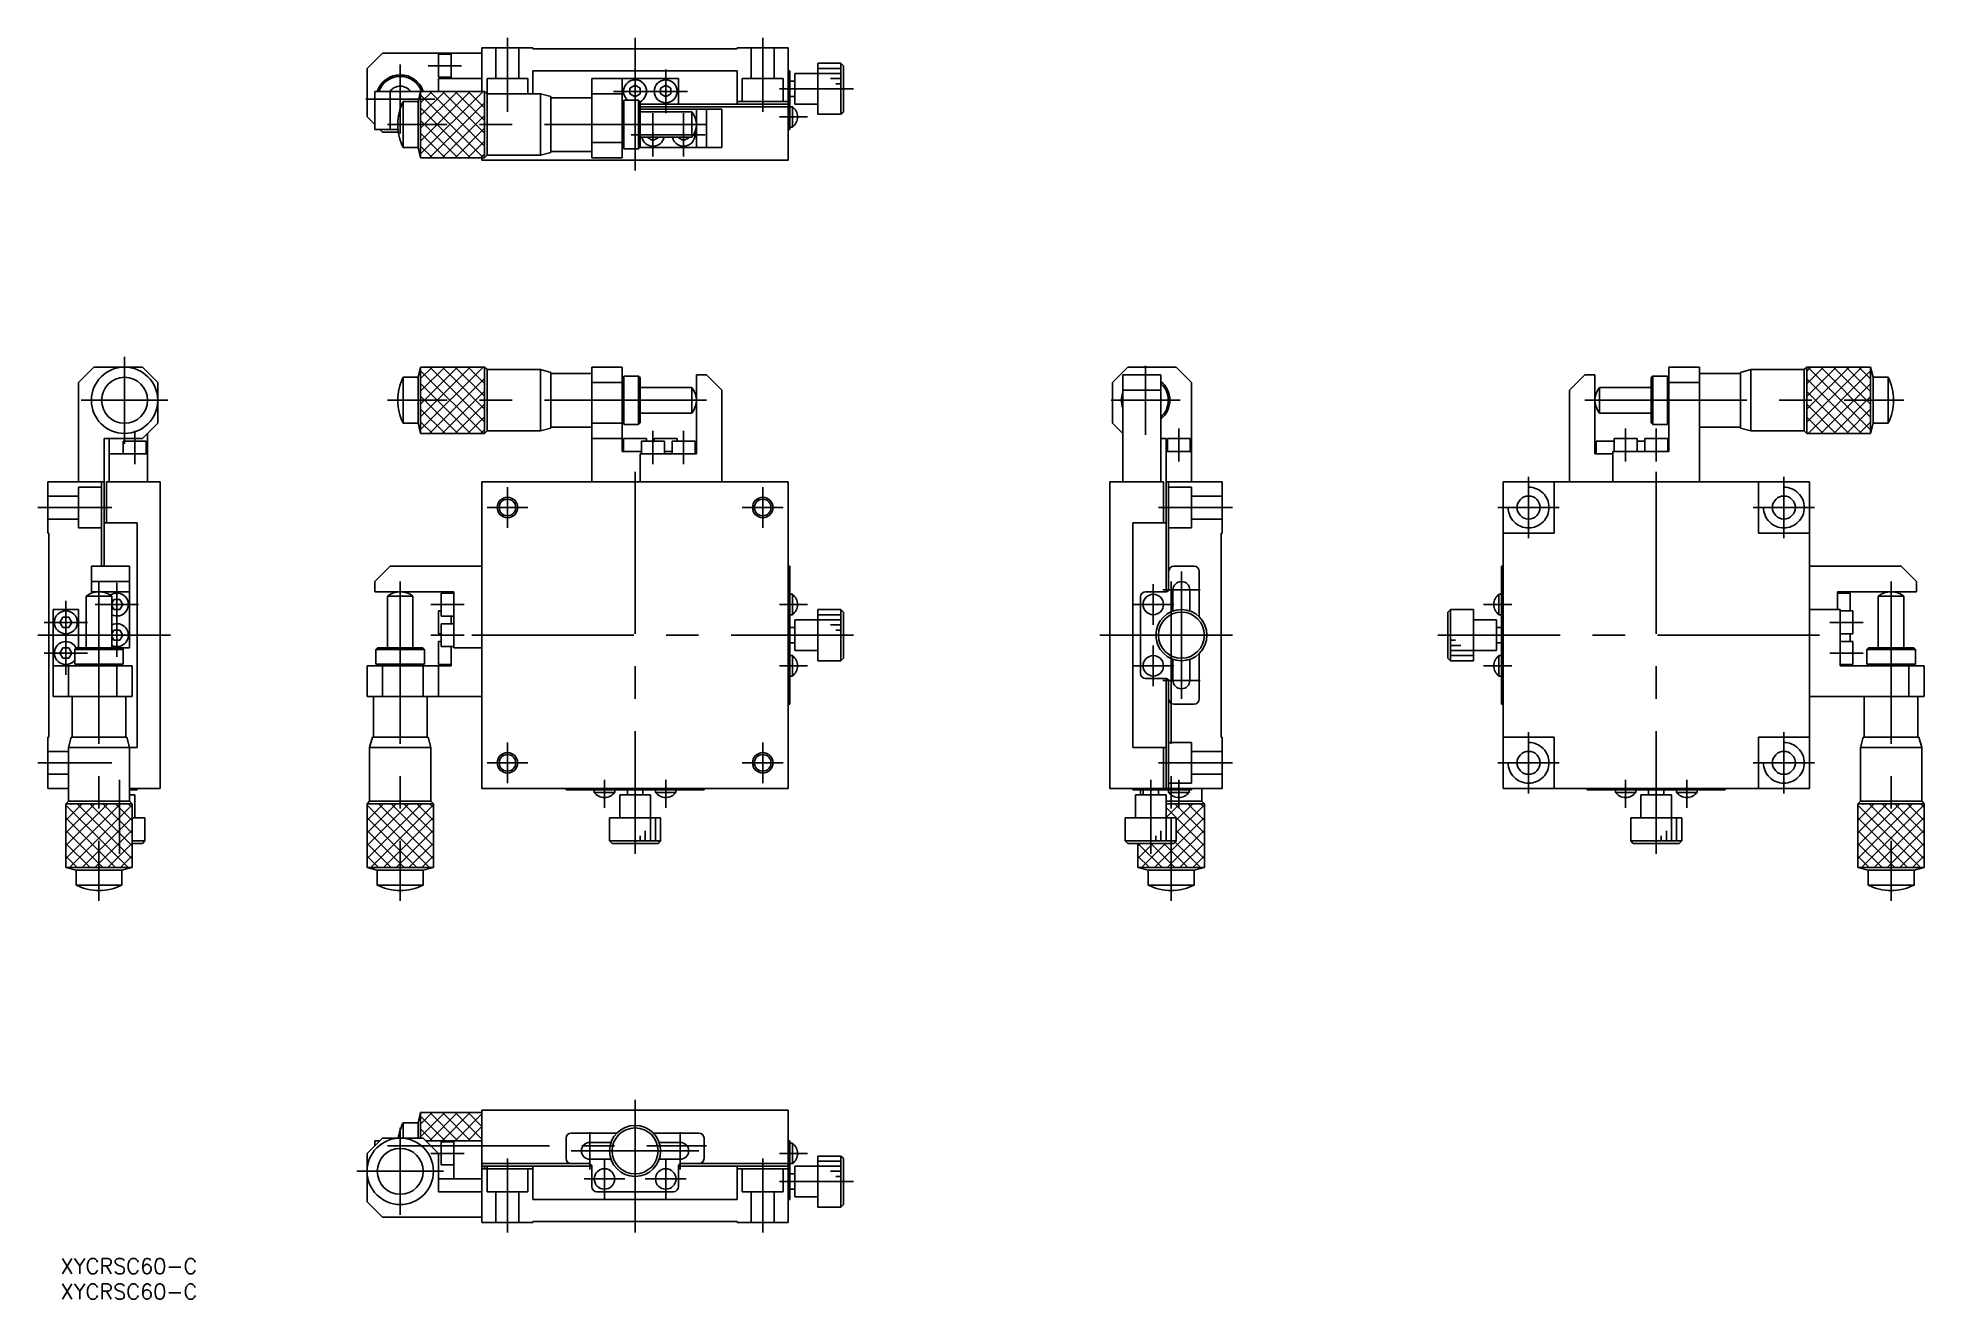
# Model space of a CAD drawing. Extents: x -117 to 253, y -130 to 117.
import ezdxf

# ---------------------------------------------------------------- set-up
doc = ezdxf.new("R2010")
doc.units = 0
doc.linetypes.add('CENTER', pattern=[50.8, 31.75, -6.35, 6.35, -6.35])
doc.linetypes.add('DASHED', pattern=[19.05, 12.7, -6.35])
doc.layers.get('0').update_dxf_attribs({"linetype": 'CONTINUOUS'})
doc.layers.add('CENTER', color=1, linetype='CENTER')
doc.styles.get("Standard").update_dxf_attribs({"font": 'txt.shx', "height": 3, "bigfont": 'bigfont.shx'})

msp = doc.modelspace()

# ---------------------------------------------------------------- linework, layer by layer
at = {"color": 7, "linetype": 'CONTINUOUS'}
for p, q in [((-20, 115), (-30, 115)), ((-30, 106.5), (-30, 115)), ((-20, 114.8), (-20, 115)), ((-20, 114.8), (20, 114.8)), ((20, 114.8), (20, 115)), ((30, 115), (20, 115)), ((30, 93), (30, 115)), ((-49.5, 114), (-52.5, 111)), ((-52.5, 101.5), (-52.5, 111)), ((-49.5, 114), (-30, 114)), ((-36, 113.75), (-38.5, 113.75)), ((-38.5, 109.25), (-38.5, 113.75)), ((-36, 109), (-36, 114)), ((40.3, 112), (35.8, 112)), ((35.8, 112), (35.8, 102)), ((40.3, 111), (35.8, 111)), ((40.8, 111.5), (40.3, 112)), ((40.3, 102), (40.3, 112)), ((40.8, 111.5), (40.8, 102.5)), ((-38.5, 109.25), (-36, 109.25)), ((-38.5, 109), (-38.5, 106.5)), ((-30, 109), (-38.5, 109)), ((-20, 110.5), (20, 110.5)), ((-20, 110.5), (-20, 106)), ((20, 110.5), (-20, 110.5)), ((-8.5, 93.5), (-8.5, 109)), ((8.5, 109), (-8.5, 109)), ((-2.5, 109), (-2.5, 93.5)), ((-1, 107.15), (0, 107.73)), ((0, 107.73), (1, 107.15)), ((6, 107.73), (5, 107.15)), ((7, 107.15), (6, 107.73)), ((8.5, 104), (8.5, 109)), ((20, 110.5), (20, 104)), ((30.3, 110.5), (30, 110.5)), ((30.3, 110.5), (30.3, 99)), ((31.3, 108.5), (30.3, 108.5)), ((35.8, 110), (31.3, 110)), ((31.3, 110), (31.3, 104)), ((40.3, 110), (35.8, 110)), ((40.3, 109), (38.3, 109)), ((40.3, 108), (39.3, 108)), ((-29.5, 106.5), (-51, 106.5)), ((-51, 99), (-51, 106.5)), ((-48, 106.5), (-48, 99)), ((-42.5, 104.5), (-45.43, 104.5)), ((-45.43, 104.5), (-45.43, 95.5)), ((-42, 106.5), (-42.5, 104.5)), ((-42.5, 104.5), (-42.5, 95.5)), ((-42, 106.5), (-42, 106.5)), ((-42, 93.5), (-42, 106.5)), ((-42, 106.5), (-42, 93.5)), ((-29.77, 106.5), (-42, 94.26)), ((-32.27, 106.5), (-42, 96.76)), ((-34.77, 106.5), (-42, 99.26)), ((-37.27, 106.5), (-42, 101.76)), ((-39.77, 106.5), (-42, 104.26)), ((-29.71, 93.5), (-42, 105.79)), ((-29.5, 104.27), (-40.27, 93.5)), ((-29.5, 95.79), (-40.21, 106.5)), ((-29.5, 98.29), (-37.71, 106.5)), ((-29.5, 100.79), (-35.21, 106.5)), ((-29.5, 103.29), (-32.71, 106.5)), ((-29, 106), (-29.5, 106.5)), ((-29.5, 106.5), (-29.5, 93.5)), ((-18.5, 106), (-29, 106)), ((-29, 106), (-29, 94)), ((-16.5, 105.46), (-18.5, 106)), ((-18.5, 106), (-18.5, 94)), ((-16.5, 105.46), (-16.5, 94.54)), ((-8.5, 105.25), (-16.5, 105.25)), ((-2.5, 106), (-8.5, 106)), ((-2.2, 104.44), (-2.5, 104.44)), ((0.69, 104.75), (-2.2, 104.75)), ((-2.2, 104.75), (-2.2, 95.25)), ((-1, 106), (-1, 107.15)), ((0, 105.42), (-1, 106)), ((1, 106), (0, 105.42)), ((1, 104.44), (0.69, 104.75)), ((0.69, 104.75), (0.69, 95.25)), ((1, 107.15), (1, 106)), ((1, 104.44), (1, 95.5)), ((1, 104), (30, 104)), ((30, 103.5), (1, 103.5)), ((5, 107.15), (5, 106)), ((5, 106), (6, 105.42)), ((6, 105.42), (7, 106)), ((7, 106), (7, 107.15)), ((30.3, 104.5), (20, 104.5)), ((30.3, 105.5), (31.3, 105.5)), ((30.8, 103.5), (30.3, 103.5)), ((30.8, 103.5), (30.8, 99.5)), ((31.3, 104), (35.8, 104)), ((-52.5, 101.5), (-51, 100)), ((-32.21, 93.5), (-42, 103.29)), ((-34.71, 93.5), (-42, 100.79)), ((-29.5, 101.77), (-37.77, 93.5)), ((17, 103), (1, 103)), ((11.12, 102.5), (1, 102.5)), ((11.12, 102.5), (11.12, 97.5)), ((12, 103), (12, 95.5)), ((14, 95.5), (14, 103)), ((17, 103), (17, 95.5)), ((35.8, 102), (40.3, 102)), ((40.3, 102), (40.8, 102.5)), ((-51, 99), (-46.45, 99)), ((-50, 99), (-49.5, 98.5)), ((-46.39, 98.5), (-49.5, 98.5)), ((-37.21, 93.5), (-42, 98.29)), ((-29.5, 99.27), (-35.27, 93.5)), ((-29.5, 96.77), (-32.77, 93.5)), ((-8.5, 96.5), (-2.5, 96.5)), ((1, 97.5), (11.12, 97.5)), ((2.5, 97.5), (2.5, 97.42)), ((2.5, 97.42), (3.5, 96.85)), ((3.5, 96.85), (4.5, 97.42)), ((4.5, 97.42), (4.5, 97.5)), ((8.5, 97.42), (8.5, 97.5)), ((9.5, 96.85), (8.5, 97.42)), ((10.5, 97.42), (9.5, 96.85)), ((10.5, 97.5), (10.5, 97.42)), ((30.3, 99), (30, 99)), ((30.3, 99.5), (30.8, 99.5)), ((-45.43, 95.5), (-42.5, 95.5)), ((-42.5, 95.5), (-42, 93.5)), ((-39.71, 93.5), (-42, 95.79)), ((-42, 93.5), (-42, 93.5)), ((-42, 93.5), (-29.5, 93.5)), ((-29.5, 94.27), (-30.27, 93.5)), ((-30, 93), (-30, 93.5)), ((30, 93), (-30, 93)), ((-29.5, 93.5), (-29, 94)), ((-29, 94), (-18.5, 94)), ((-18.5, 94), (-16.5, 94.54)), ((-16.5, 94.75), (-8.5, 94.75)), ((-2.5, 93.5), (-8.5, 93.5)), ((-2.5, 95.56), (-2.2, 95.56)), ((-2.2, 95.25), (0.69, 95.25)), ((0.69, 95.25), (1, 95.56)), ((1, 95.5), (17, 95.5)), ((-106, 52.5), (-109, 49.5)), ((-96.5, 52.5), (-106, 52.5)), ((-93.5, 49.5), (-96.5, 52.5)), ((-42, 52.5), (-42.5, 50.5)), ((-42, 52.5), (-42, 52.5)), ((-29.5, 52.5), (-42, 52.5)), ((-42, 39.5), (-42, 52.5)), ((-42, 52.5), (-42, 39.5)), ((-29.77, 52.5), (-42, 40.26)), ((-32.27, 52.5), (-42, 42.76)), ((-34.77, 52.5), (-42, 45.26)), ((-37.27, 52.5), (-42, 47.76)), ((-39.77, 52.5), (-42, 50.26)), ((-29.71, 39.5), (-42, 51.79)), ((-29.5, 41.79), (-40.21, 52.5)), ((-29.5, 44.29), (-37.71, 52.5)), ((-29.5, 46.79), (-35.21, 52.5)), ((-29.5, 49.29), (-32.71, 52.5)), ((-29, 52), (-29.5, 52.5)), ((-29.5, 52.5), (-29.5, 39.5)), ((-18.5, 52), (-29, 52)), ((-29, 52), (-29, 40)), ((-16.5, 51.46), (-18.5, 52)), ((-18.5, 52), (-18.5, 40)), ((-8.5, 52.5), (-2.5, 52.5)), ((-8.5, 52.5), (-8.5, 30)), ((-2.5, 36), (-2.5, 52.5)), ((96.5, 52.5), (93.5, 49.5)), ((96.5, 52.5), (106, 52.5)), ((109, 49.5), (106, 52.5)), ((202.5, 52.5), (202.5, 36)), ((202.5, 52.5), (208.5, 52.5)), ((208.5, 52.5), (208.5, 30)), ((218.5, 52), (216.5, 51.46)), ((229, 52), (218.5, 52)), ((218.5, 40), (218.5, 52)), ((229.5, 52.5), (229, 52)), ((229, 40), (229, 52)), ((242, 52.5), (229.5, 52.5)), ((229.5, 39.5), (229.5, 52.5)), ((229.5, 51.73), (230.27, 52.5)), ((229.5, 49.23), (232.77, 52.5)), ((229.5, 46.73), (235.27, 52.5)), ((229.5, 44.23), (237.77, 52.5)), ((229.5, 41.73), (240.27, 52.5)), ((229.71, 52.5), (242, 40.21)), ((229.77, 39.5), (242, 51.74)), ((232.21, 52.5), (242, 42.71)), ((234.71, 52.5), (242, 45.21)), ((237.21, 52.5), (242, 47.71)), ((239.71, 52.5), (242, 50.21)), ((242, 52.5), (242, 52.5)), ((242.5, 50.5), (242, 52.5)), ((242, 39.5), (242, 52.5)), ((242, 52.5), (242, 39.5)), ((-109, 49.5), (-109, 30)), ((-93.5, 41.5), (-93.5, 49.5)), ((-42.5, 50.5), (-45.43, 50.5)), ((-45.43, 50.5), (-45.43, 41.5)), ((-42.5, 50.5), (-42.5, 41.5)), ((-32.21, 39.5), (-42, 49.29)), ((-29.5, 50.27), (-40.27, 39.5)), ((-16.5, 51.46), (-16.5, 40.54)), ((-8.5, 51.25), (-16.5, 51.25)), ((-2.5, 49.5), (-8.5, 49.5)), ((-2.2, 50.44), (-2.5, 50.44)), ((0.69, 50.75), (-2.2, 50.75)), ((-2.2, 50.75), (-2.2, 41.25)), ((1, 50.44), (0.69, 50.75)), ((0.69, 50.75), (0.69, 41.25)), ((1, 50.44), (1, 41.56)), ((11.12, 48.5), (1, 48.5)), ((11.12, 48.5), (11.12, 43.5)), ((12, 51), (14, 51)), ((12, 51), (12, 35.5)), ((17, 48), (14, 51)), ((93.5, 41.5), (93.5, 49.5)), ((95.5, 51), (103, 51)), ((95.5, 51), (95.5, 30)), ((103, 51), (103, 30)), ((109, 49.5), (109, 30)), ((186, 51), (183, 48)), ((186, 51), (188, 51)), ((188, 51), (188, 35.5)), ((199, 48.5), (188.88, 48.5)), ((188.88, 43.5), (188.88, 48.5)), ((199.31, 50.75), (199, 50.44)), ((199, 41.56), (199, 50.44)), ((202.2, 50.75), (199.31, 50.75)), ((199.31, 41.25), (199.31, 50.75)), ((202.2, 41.25), (202.2, 50.75)), ((202.5, 50.44), (202.2, 50.44)), ((208.5, 49.5), (202.5, 49.5)), ((216.5, 51.25), (208.5, 51.25)), ((216.5, 40.54), (216.5, 51.46)), ((229.5, 50.21), (240.21, 39.5)), ((232.27, 39.5), (242, 49.24)), ((245.43, 50.5), (242.5, 50.5)), ((242.5, 41.5), (242.5, 50.5)), ((245.43, 41.5), (245.43, 50.5)), ((-34.71, 39.5), (-42, 46.79)), ((-29.5, 47.77), (-37.77, 39.5)), ((-29.5, 45.27), (-35.27, 39.5)), ((17, 48), (17, 30)), ((103, 48), (95.5, 48)), ((183, 48), (183, 30)), ((229.5, 47.71), (237.71, 39.5)), ((229.5, 45.21), (235.21, 39.5)), ((234.77, 39.5), (242, 46.74)), ((-96.5, 38.5), (-93.5, 41.5)), ((-45.43, 41.5), (-42.5, 41.5)), ((-42.5, 41.5), (-42, 39.5)), ((-37.21, 39.5), (-42, 44.29)), ((-39.71, 39.5), (-42, 41.79)), ((-29.5, 42.77), (-32.77, 39.5)), ((-16.5, 40.75), (-8.5, 40.75)), ((-8.5, 41.5), (-2.5, 41.5)), ((-2.5, 41.56), (-2.2, 41.56)), ((-2.2, 41.25), (0.69, 41.25)), ((0.69, 41.25), (1, 41.56)), ((1, 43.5), (11.12, 43.5)), ((93.5, 41.5), (95.5, 39.5)), ((188.88, 43.5), (199, 43.5)), ((199, 41.56), (199.31, 41.25)), ((199.31, 41.25), (202.2, 41.25)), ((202.2, 41.56), (202.5, 41.56)), ((208.5, 40.75), (216.5, 40.75)), ((229.5, 42.71), (232.71, 39.5)), ((237.27, 39.5), (242, 44.24)), ((239.77, 39.5), (242, 41.74)), ((242, 39.5), (242.5, 41.5)), ((242.5, 41.5), (245.43, 41.5)), ((-104, 38.5), (-96.5, 38.5)), ((-104, 38.5), (-104, 13.5)), ((-103, 38.5), (-103, 30)), ((-100.25, 38), (-100.25, 35.5)), ((-100.25, 38), (-95.75, 38)), ((-95.75, 35.5), (-95.75, 38)), ((-95.5, 39.5), (-95.5, 30)), ((-42, 39.5), (-42, 39.5)), ((-42, 39.5), (-29.5, 39.5)), ((-29.5, 40.27), (-30.27, 39.5)), ((-29.5, 39.5), (-29, 40)), ((-29, 40), (-18.5, 40)), ((-18.5, 40), (-16.5, 40.54)), ((-2.5, 38.5), (-8.5, 38.5)), ((-2.25, 38.5), (-2.25, 36)), ((2.25, 38.5), (-2.25, 38.5)), ((1.25, 38), (1.25, 35.5)), ((1.25, 38), (5.75, 38)), ((2.25, 38), (2.25, 38.5)), ((3.75, 38.5), (3.75, 38)), ((3.75, 38.5), (8.25, 38.5)), ((5.75, 35.5), (5.75, 38)), ((7.25, 38), (7.25, 35.5)), ((11.75, 38), (7.25, 38)), ((8.25, 38), (8.25, 38.5)), ((11.75, 35.5), (11.75, 38)), ((104, 38.5), (103, 38.5)), ((104, 8.5), (104, 38.5)), ((104.25, 38.5), (104.25, 36)), ((104.25, 38.5), (108.75, 38.5)), ((108.75, 36), (108.75, 38.5)), ((188.25, 38), (188.25, 35.5)), ((191.75, 38), (188.25, 38)), ((191.75, 38.5), (191.75, 36)), ((191.75, 38.5), (196.25, 38.5)), ((196.25, 36), (196.25, 38.5)), ((196.25, 38), (197.75, 38)), ((197.75, 38.5), (197.75, 36)), ((202.25, 38.5), (197.75, 38.5)), ((202.25, 36), (202.25, 38.5)), ((216.5, 40.54), (218.5, 40)), ((218.5, 40), (229, 40)), ((229, 40), (229.5, 39.5)), ((229.5, 39.5), (242, 39.5)), ((242, 39.5), (242, 39.5)), ((-103, 35.5), (-95.5, 35.5)), ((-2.5, 36), (1.25, 36)), ((1, 35.5), (1, 30)), ((1, 35.5), (12, 35.5)), ((5.75, 36), (7.25, 36)), ((104, 36), (109, 36)), ((188, 35.5), (191.5, 35.5)), ((191.5, 36), (191.5, 30)), ((191.5, 36), (202.5, 36)), ((-104, 30), (-115, 30)), ((-115, 30), (-115, 20)), ((-104.5, 30), (-104.5, 13.5)), ((-103.5, 30), (-103.5, 22)), ((-93, 30), (-103.5, 30)), ((-93, 30), (-93, -30)), ((-30, 30), (-30, -30)), ((30, 30), (-30, 30)), ((30, -30), (30, 30)), ((93, -30), (93, 30)), ((93, 30), (103.5, 30)), ((103.5, 22), (103.5, 30)), ((104, 30), (115, 30)), ((104.5, 30), (104.5, 9)), ((115, 20), (115, 30)), ((170, 30), (230, 30)), ((170, -30), (170, 30)), ((180, 30), (180, 20)), ((220, 20), (220, 30)), ((230, 30), (230, -30)), ((-114.8, 20), (-115, 20)), ((-114.8, -20), (-114.8, 20)), ((-97.5, 22), (-104, 22)), ((-97.5, 22), (-97.5, -22)), ((97.5, -22), (97.5, 22)), ((97.5, 22), (104, 22)), ((114.8, 20), (115, 20)), ((114.8, 20), (114.8, -20)), ((180, 20), (170, 20)), ((230, 20), (220, 20)), ((-106.5, 13.5), (-99, 13.5)), ((-106.5, 13.5), (-106.5, 8.21)), ((-99, -2.5), (-99, 13.5)), ((-48, 13.5), (-51, 10.5)), ((-48, 13.5), (-30, 13.5)), ((30.3, 13.5), (30, 13.5)), ((30.3, 13.5), (30.3, -13.5)), ((109.5, 13.5), (105.5, 13.5)), ((110.5, 3.57), (110.5, 12.5)), ((169.7, -13.5), (169.7, 13.5)), ((169.7, 13.5), (170, 13.5)), ((248, 13.5), (230, 13.5)), ((251, 10.5), (248, 13.5)), ((-107.5, 7.62), (-107.5, -2.5)), ((-107.5, 7.62), (-102.5, 7.62)), ((-99, 10.5), (-106.5, 10.5)), ((-106.5, 8.5), (-99, 8.5)), ((-102.5, -2.5), (-102.5, 7.62)), ((-51, 8.5), (-51, 10.5)), ((-51, 8.5), (-35.5, 8.5)), ((-48.5, 7.62), (-48.5, -2.5)), ((-48.5, 7.62), (-43.5, 7.62)), ((-43.5, -2.5), (-43.5, 7.62)), ((-35.5, 8.25), (-38, 8.25)), ((-38, 8.25), (-38, 3.75)), ((-35.5, -2.5), (-35.5, 8.5)), ((30.3, 8.5), (30, 8.5)), ((30.8, 8), (30.3, 8)), ((30.8, 8), (30.8, 4)), ((99, 7.5), (99, -7.5)), ((104, 8.5), (100, 8.5)), ((105.35, 8.85), (105.35, 4.72)), ((108.65, 4.72), (108.65, 8.85)), ((169.7, 8), (169.2, 8)), ((169.2, 4), (169.2, 8)), ((251, 8.5), (235.5, 8.5)), ((235.5, 8.5), (235.5, 5)), ((238, 8.25), (235.5, 8.25)), ((238, 4.75), (238, 8.25)), ((243.5, 7.62), (243.5, -2.5)), ((243.5, 7.62), (248.5, 7.62)), ((248.5, -2.5), (248.5, 7.62)), ((251, 10.5), (251, 8.5)), ((-109, 5), (-114, 5)), ((-114, 5), (-114, -12)), ((-109, -2.5), (-109, 5)), ((-102.5, 6.27), (-102.08, 7)), ((-102.08, 5), (-102.5, 5.73)), ((-102.08, 7), (-100.92, 7)), ((-100.92, 5), (-102.08, 5)), ((-100.92, 7), (-100.35, 6)), ((-100.35, 6), (-100.92, 5)), ((-38, 4.75), (-38.5, 4.75)), ((-38.5, 0.25), (-38.5, 4.75)), ((-38, 3.75), (-35.5, 3.75)), ((-36, 2.25), (-36, 3.75)), ((30.3, 4), (30.8, 4)), ((40.3, 5), (35.8, 5)), ((35.8, 5), (35.8, -5)), ((40.3, 4), (35.8, 4)), ((40.8, 4.5), (40.3, 5)), ((40.3, -5), (40.3, 5)), ((40.8, 4.5), (40.8, -4.5)), ((159.7, 5), (159.2, 4.5)), ((159.2, -4.5), (159.2, 4.5)), ((164.2, 5), (159.7, 5)), ((159.7, 5), (159.7, -5)), ((164.2, -5), (164.2, 5)), ((169.2, 4), (169.7, 4)), ((236, 5), (230, 5)), ((236, 5), (236, -6)), ((238.5, 4.75), (236, 4.75)), ((238.5, 4.75), (238.5, 0.25)), ((-112.08, 3.5), (-112.65, 2.5)), ((-112.65, 2.5), (-112.08, 1.5)), ((-110.92, 3.5), (-112.08, 3.5)), ((-112.08, 1.5), (-110.92, 1.5)), ((-110.35, 2.5), (-110.92, 3.5)), ((-110.92, 1.5), (-110.35, 2.5)), ((-102.08, 1), (-102.5, 0.27)), ((-100.92, 1), (-102.08, 1)), ((-100.35, 0), (-100.92, 1)), ((-38.5, 0.25), (-38, 0.25)), ((-35.5, 2.25), (-38, 2.25)), ((-38, -2.25), (-38, 2.25)), ((31.3, 1.5), (30.3, 1.5)), ((35.8, 3), (31.3, 3)), ((31.3, 3), (31.3, -3)), ((40.3, 3), (35.8, 3)), ((40.3, 2), (38.3, 2)), ((40.3, 1), (39.3, 1)), ((168.7, 3), (164.2, 3)), ((168.7, -3), (168.7, 3)), ((169.7, 1.5), (168.7, 1.5)), ((236, 0.25), (238.5, 0.25)), ((238, 0.25), (238, -1.25)), ((-112.65, -3.5), (-112.08, -2.5)), ((-112.08, -4.5), (-112.65, -3.5)), ((-112.08, -2.5), (-110.92, -2.5)), ((-110.92, -2.5), (-110.35, -3.5)), ((-110.35, -3.5), (-110.92, -4.5)), ((-109.44, -2.5), (-109.75, -2.81)), ((-109.75, -2.81), (-109.75, -5.7)), ((-109.75, -2.81), (-100.25, -2.81)), ((-109.44, -2.5), (-99, -2.5)), ((-102.5, -0.27), (-102.08, -1)), ((-102.08, -1), (-100.92, -1)), ((-100.92, -1), (-100.35, 0)), ((-100.25, -2.81), (-100.56, -2.5)), ((-100.25, -5.7), (-100.25, -2.81)), ((-50.44, -2.5), (-50.75, -2.81)), ((-50.75, -2.81), (-50.75, -5.7)), ((-50.75, -2.81), (-41.25, -2.81)), ((-50.44, -2.5), (-41.56, -2.5)), ((-41.25, -2.81), (-41.56, -2.5)), ((-41.25, -5.7), (-41.25, -2.81)), ((-38, -1.25), (-38.5, -1.25)), ((-38.5, -1.25), (-38.5, -5.75)), ((-38, -2.25), (-35.5, -2.25)), ((-36, -6), (-36, -2.25)), ((-35.5, -2.5), (-30, -2.5)), ((30.3, -1.5), (31.3, -1.5)), ((31.3, -3), (35.8, -3)), ((110.5, -12.5), (110.5, -3.57)), ((159.7, -1), (160.7, -1)), ((159.7, -2), (161.7, -2)), ((159.7, -3), (164.2, -3)), ((164.2, -3), (168.7, -3)), ((168.7, -1.5), (169.7, -1.5)), ((238.5, -1.25), (236, -1.25)), ((238.5, -5.75), (238.5, -1.25)), ((241.56, -2.5), (241.25, -2.81)), ((241.25, -2.81), (241.25, -5.7)), ((241.25, -2.81), (250.75, -2.81)), ((241.56, -2.5), (250.44, -2.5)), ((250.75, -2.81), (250.44, -2.5)), ((250.75, -5.7), (250.75, -2.81)), ((-114, -6), (-98.5, -6)), ((-110.92, -4.5), (-112.08, -4.5)), ((-111, -6), (-111, -12)), ((-109.75, -5.7), (-100.25, -5.7)), ((-109.44, -5.7), (-109.44, -6)), ((-101.5, -12), (-101.5, -6)), ((-100.56, -6), (-100.56, -5.7)), ((-98.5, -6), (-98.5, -12)), ((-52.5, -12), (-52.5, -6)), ((-36, -6), (-52.5, -6)), ((-50.75, -5.7), (-41.25, -5.7)), ((-50.44, -5.7), (-50.44, -6)), ((-49.5, -6), (-49.5, -12)), ((-41.56, -6), (-41.56, -5.7)), ((-41.5, -12), (-41.5, -6)), ((-38.5, -5.75), (-36, -5.75)), ((-38.5, -6), (-38.5, -12)), ((30.8, -4), (30.3, -4)), ((30.8, -8), (30.8, -4)), ((35.8, -5), (40.3, -5)), ((40.3, -5), (40.8, -4.5)), ((105.35, -4.72), (105.35, -8.85)), ((108.65, -8.85), (108.65, -4.72)), ((159.2, -4.5), (159.7, -5)), ((159.7, -4), (164.2, -4)), ((159.7, -5), (164.2, -5)), ((169.7, -4), (169.2, -4)), ((169.2, -4), (169.2, -8)), ((236, -5.75), (238.5, -5.75)), ((252.5, -6), (236, -6)), ((241.25, -5.7), (250.75, -5.7)), ((241.56, -5.7), (241.56, -6)), ((249.5, -12), (249.5, -6)), ((250.44, -6), (250.44, -5.7)), ((252.5, -6), (252.5, -12)), ((30.3, -8.5), (30, -8.5)), ((30.3, -8), (30.8, -8)), ((100, -8.5), (104, -8.5)), ((104, -30), (104, -8.5)), ((104.5, -9), (104.5, -30)), ((169.2, -8), (169.7, -8)), ((-98.5, -12), (-114, -12)), ((-110.25, -12), (-110.25, -20)), ((-99.75, -20), (-99.75, -12)), ((-52.5, -12), (-30, -12)), ((-51.25, -12), (-51.25, -20)), ((-40.75, -20), (-40.75, -12)), ((30.3, -13.5), (30, -13.5)), ((105.5, -13.5), (109.5, -13.5)), ((169.7, -13.5), (170, -13.5)), ((252.5, -12), (230, -12)), ((240.75, -12), (240.75, -20)), ((251.25, -20), (251.25, -12)), ((-115, -20), (-115, -30)), ((-114.8, -20), (-115, -20)), ((-110.46, -20), (-111, -22)), ((-111, -22), (-111, -32.5)), ((-111, -22), (-97.5, -22)), ((-110.46, -20), (-99.54, -20)), ((-99, -22), (-99.54, -20)), ((-99, -32.5), (-99, -22)), ((-51.46, -20), (-52, -22)), ((-52, -22), (-52, -32.5)), ((-52, -22), (-40, -22)), ((-51.46, -20), (-40.54, -20)), ((-40, -22), (-40.54, -20)), ((-40, -32.5), (-40, -22)), ((97.5, -22), (104, -22)), ((103.5, -30.3), (103.5, -22)), ((114.8, -20), (115, -20)), ((115, -30), (115, -20)), ((170, -20), (180, -20)), ((180, -20), (180, -30)), ((220, -30), (220, -20)), ((220, -20), (230, -20)), ((240.54, -20), (240, -22)), ((240, -22), (240, -32.5)), ((240, -22), (252, -22)), ((240.54, -20), (251.46, -20)), ((252, -22), (251.46, -20)), ((252, -32.5), (252, -22)), ((-111, -30), (-115, -30)), ((-111, -32.5), (-111.5, -33)), ((-111.5, -33), (-111.5, -45.5)), ((-111.5, -33), (-98.5, -33)), ((-108.29, -33), (-111.5, -36.21)), ((-105.79, -33), (-111.5, -38.71)), ((-103.29, -33), (-111.5, -41.21)), ((-100.79, -33), (-111.5, -43.71)), ((-111, -32.5), (-99, -32.5)), ((-98.5, -33.21), (-110.79, -45.5)), ((-109.27, -33), (-98.5, -43.77)), ((-106.77, -33), (-98.5, -41.27)), ((-104.27, -33), (-98.5, -38.77)), ((-101.77, -33), (-98.5, -36.27)), ((-99.27, -33), (-98.5, -33.77)), ((-93, -30), (-99, -30)), ((-97.5, -30.3), (-99, -30.3)), ((-98, -31.3), (-99, -31.3)), ((-98.5, -33), (-99, -32.5)), ((-98.5, -45.5), (-98.5, -33)), ((-98, -35.8), (-98, -31.3)), ((-97.5, -30.3), (-97.5, -30)), ((-52, -32.5), (-52.5, -33)), ((-52.5, -33), (-52.5, -45.5)), ((-52.5, -33), (-39.5, -33)), ((-49.29, -33), (-52.5, -36.21)), ((-46.79, -33), (-52.5, -38.71)), ((-44.29, -33), (-52.5, -41.21)), ((-41.79, -33), (-52.5, -43.71)), ((-52, -32.5), (-40, -32.5)), ((-39.5, -33.21), (-51.79, -45.5)), ((-50.27, -33), (-39.5, -43.77)), ((-47.77, -33), (-39.5, -41.27)), ((-45.27, -33), (-39.5, -38.77)), ((-42.77, -33), (-39.5, -36.27)), ((-40.27, -33), (-39.5, -33.77)), ((-39.5, -33), (-40, -32.5)), ((-39.5, -45.5), (-39.5, -33)), ((-30, -30), (30, -30)), ((-13.5, -30.3), (-13.5, -30)), ((13.5, -30.3), (-13.5, -30.3)), ((-8, -30.3), (-8, -30.8)), ((-4, -30.8), (-8, -30.8)), ((-4, -30.8), (-4, -30.3)), ((-3, -31.3), (-3, -35.8)), ((3, -31.3), (-3, -31.3)), ((-1.5, -30.3), (-1.5, -31.3)), ((1.5, -31.3), (1.5, -30.3)), ((3, -35.8), (3, -31.3)), ((4, -30.3), (4, -30.8)), ((4, -30.8), (8, -30.8)), ((8, -30.8), (8, -30.3)), ((13.5, -30.3), (13.5, -30)), ((93, -30), (115, -30)), ((97.5, -30.3), (97.5, -30)), ((97.5, -30.3), (109, -30.3)), ((98, -31.3), (98, -35.8)), ((104, -31.3), (98, -31.3)), ((99, -30.3), (99, -31.3)), ((99.5, -30.3), (99.5, -31.3)), ((102.5, -31.3), (102.5, -30.3)), ((104, -35.8), (104, -31.3)), ((104, -32.5), (111, -32.5)), ((104, -33), (111.5, -33)), ((104.21, -33), (104, -33.21)), ((106.71, -33), (104, -35.71)), ((104.5, -30.3), (104.5, -30.8)), ((104.5, -30.8), (108.5, -30.8)), ((105.73, -33), (111.5, -38.77)), ((109.21, -33), (106, -36.21)), ((111.5, -33.21), (106, -38.71)), ((108.23, -33), (111.5, -36.27)), ((108.5, -30.8), (108.5, -30.3)), ((109, -30.3), (109, -30)), ((110.73, -33), (111.5, -33.77)), ((111, -32.5), (111, -30)), ((111.5, -33), (111, -32.5)), ((111.5, -45.5), (111.5, -33)), ((230, -30), (170, -30)), ((186.5, -30.3), (186.5, -30)), ((186.5, -30.3), (213.5, -30.3)), ((191.5, -30.3), (191.5, -30)), ((192, -30.3), (192, -30.8)), ((192, -30.8), (196, -30.8)), ((196, -30.8), (196, -30.3)), ((197, -31.3), (197, -35.8)), ((203, -31.3), (197, -31.3)), ((198.5, -30.3), (198.5, -31.3)), ((201.5, -31.3), (201.5, -30.3)), ((203, -35.8), (203, -31.3)), ((204, -30.3), (204, -30.8)), ((208, -30.8), (204, -30.8)), ((208, -30.8), (208, -30.3)), ((208.5, -30.3), (208.5, -30)), ((213.5, -30.3), (213.5, -30)), ((240, -32.5), (239.5, -33)), ((239.5, -33), (239.5, -45.5)), ((239.5, -33), (252.5, -33)), ((242.71, -33), (239.5, -36.21)), ((245.21, -33), (239.5, -38.71)), ((247.71, -33), (239.5, -41.21)), ((250.21, -33), (239.5, -43.71)), ((240, -32.5), (252, -32.5)), ((252.5, -33.21), (240.21, -45.5)), ((241.73, -33), (252.5, -43.77)), ((244.23, -33), (252.5, -41.27)), ((246.73, -33), (252.5, -38.77)), ((249.23, -33), (252.5, -36.27)), ((251.73, -33), (252.5, -33.77)), ((252.5, -33), (252, -32.5)), ((252.5, -45.5), (252.5, -33)), ((-111.5, -33.27), (-99.26, -45.5)), ((-111.5, -35.77), (-101.76, -45.5)), ((-98.5, -35.71), (-108.29, -45.5)), ((-96, -35.8), (-98.5, -35.8)), ((-96, -40.3), (-96, -35.8)), ((-52.5, -33.27), (-40.26, -45.5)), ((-52.5, -35.77), (-42.76, -45.5)), ((-39.5, -35.71), (-49.29, -45.5)), ((-5, -35.8), (-5, -40.3)), ((5, -35.8), (-5, -35.8)), ((3, -40.3), (3, -35.8)), ((4, -40.3), (4, -35.8)), ((5, -40.3), (5, -35.8)), ((96, -35.8), (96, -40.3)), ((106, -35.8), (96, -35.8)), ((111.5, -35.71), (101.71, -45.5)), ((104, -33.77), (111.5, -41.27)), ((104, -40.3), (104, -35.8)), ((105, -40.3), (105, -35.8)), ((106, -40.3), (106, -35.8)), ((195, -35.8), (195, -40.3)), ((205, -35.8), (195, -35.8)), ((203, -40.3), (203, -35.8)), ((204, -40.3), (204, -35.8)), ((205, -40.3), (205, -35.8)), ((239.5, -33.27), (251.74, -45.5)), ((239.5, -35.77), (249.24, -45.5)), ((252.5, -35.71), (242.71, -45.5)), ((-111.5, -38.27), (-104.26, -45.5)), ((-98.5, -38.21), (-105.79, -45.5)), ((-98.5, -40.3), (-96, -40.3)), ((-96.5, -40.8), (-96, -40.3)), ((-52.5, -38.27), (-45.26, -45.5)), ((-39.5, -38.21), (-46.79, -45.5)), ((-5, -40.3), (-4.5, -40.8)), ((-5, -40.3), (5, -40.3)), ((1, -40.3), (1, -39.3)), ((2, -40.3), (2, -38.3)), ((4.5, -40.8), (5, -40.3)), ((96, -40.3), (96.5, -40.8)), ((96, -40.3), (106, -40.3)), ((102, -40.3), (102, -39.3)), ((103, -40.3), (103, -38.3)), ((111.5, -38.21), (104.21, -45.5)), ((105.5, -40.8), (106, -40.3)), ((105.77, -40.53), (110.74, -45.5)), ((106, -38.27), (111.5, -43.77)), ((195, -40.3), (195.5, -40.8)), ((195, -40.3), (205, -40.3)), ((201, -40.3), (201, -39.3)), ((202, -40.3), (202, -38.3)), ((204.5, -40.8), (205, -40.3)), ((239.5, -38.27), (246.74, -45.5)), ((252.5, -38.21), (245.21, -45.5)), ((-111.5, -40.77), (-106.76, -45.5)), ((-111.5, -43.27), (-109.26, -45.5)), ((-98.5, -40.71), (-103.29, -45.5)), ((-98.5, -43.21), (-100.79, -45.5)), ((-96.5, -40.8), (-98.5, -40.8)), ((-52.5, -40.77), (-47.76, -45.5)), ((-52.5, -43.27), (-50.26, -45.5)), ((-39.5, -40.71), (-44.29, -45.5)), ((-39.5, -43.21), (-41.79, -45.5)), ((4.5, -40.8), (-4.5, -40.8)), ((105.5, -40.8), (96.5, -40.8)), ((98.5, -40.77), (103.24, -45.5)), ((98.5, -40.8), (98.5, -45.5)), ((101.41, -40.8), (98.5, -43.71)), ((98.91, -40.8), (98.5, -41.21)), ((98.5, -43.27), (100.74, -45.5)), ((103.91, -40.8), (99.21, -45.5)), ((101.03, -40.8), (105.74, -45.5)), ((103.53, -40.8), (108.24, -45.5)), ((111.5, -40.71), (106.71, -45.5)), ((111.5, -43.21), (109.21, -45.5)), ((204.5, -40.8), (195.5, -40.8)), ((239.5, -40.77), (244.24, -45.5)), ((239.5, -43.27), (241.74, -45.5)), ((252.5, -40.71), (247.71, -45.5)), ((252.5, -43.21), (250.21, -45.5)), ((-111.5, -45.5), (-111.5, -45.5)), ((-111.5, -45.5), (-109.5, -46)), ((-111.5, -45.5), (-98.5, -45.5)), ((-98.5, -45.5), (-111.5, -45.5)), ((-109.5, -46), (-109.5, -48.93)), ((-109.5, -46), (-100.5, -46)), ((-100.5, -46), (-98.5, -45.5)), ((-100.5, -48.93), (-100.5, -46)), ((-98.5, -45.5), (-98.5, -45.5)), ((-52.5, -45.5), (-52.5, -45.5)), ((-52.5, -45.5), (-50.5, -46)), ((-52.5, -45.5), (-39.5, -45.5)), ((-39.5, -45.5), (-52.5, -45.5)), ((-50.5, -46), (-50.5, -48.93)), ((-50.5, -46), (-41.5, -46)), ((-41.5, -46), (-39.5, -45.5)), ((-41.5, -48.93), (-41.5, -46)), ((-39.5, -45.5), (-39.5, -45.5)), ((98.5, -45.5), (98.5, -45.5)), ((98.5, -45.5), (100.5, -46)), ((98.5, -45.5), (111.5, -45.5)), ((111.5, -45.5), (98.5, -45.5)), ((100.5, -46), (100.5, -48.93)), ((100.5, -46), (109.5, -46)), ((109.5, -46), (111.5, -45.5)), ((109.5, -48.93), (109.5, -46)), ((111.5, -45.5), (111.5, -45.5)), ((239.5, -45.5), (239.5, -45.5)), ((239.5, -45.5), (241.5, -46)), ((252.5, -45.5), (239.5, -45.5)), ((239.5, -45.5), (252.5, -45.5)), ((241.5, -46), (241.5, -48.93)), ((241.5, -46), (250.5, -46)), ((250.5, -46), (252.5, -45.5)), ((250.5, -48.93), (250.5, -46)), ((252.5, -45.5), (252.5, -45.5)), ((-109.5, -48.93), (-100.5, -48.93)), ((-50.5, -48.93), (-41.5, -48.93)), ((100.5, -48.93), (109.5, -48.93)), ((241.5, -48.93), (250.5, -48.93)), ((250.5, -48.93), (250.5, -48.93)), ((-42.5, -95.5), (-45.43, -95.5)), ((-45.43, -95.5), (-45.43, -98.5)), ((-42, -93.5), (-42.5, -95.5)), ((-42.5, -95.5), (-42.5, -98.5)), ((-30, -93.5), (-42, -93.5)), ((-42, -93.5), (-42, -93.5)), ((-42, -93.5), (-42, -98.5)), ((-42, -98.5), (-42, -93.5)), ((-37.27, -93.5), (-42, -98.24)), ((-39.77, -93.5), (-42, -95.74)), ((-37.21, -99), (-42, -94.21)), ((-34.77, -93.5), (-40.27, -99)), ((-34.71, -99), (-40.21, -93.5)), ((-32.27, -93.5), (-37.77, -99)), ((-32.21, -99), (-37.71, -93.5)), ((-30, -93.73), (-35.27, -99)), ((-30, -98.71), (-35.21, -93.5)), ((-30, -96.21), (-32.71, -93.5)), ((-30, -93), (30, -93)), ((-30, -93), (-30, -115)), ((30, -93), (30, -115)), ((-49.5, -98.5), (-52.5, -101.5)), ((-51, -100), (-51, -99)), ((-51, -99), (-50, -99)), ((-41.5, -98.5), (-49.5, -98.5)), ((-39.71, -99), (-42, -96.71)), ((-38.5, -101.5), (-41.5, -98.5)), ((-41, -99), (-30, -99)), ((-35.5, -99.25), (-38, -99.25)), ((-38, -103.75), (-38, -99.25)), ((-35.5, -106.5), (-35.5, -99)), ((-30, -96.23), (-32.77, -99)), ((-13.5, -98.5), (-13.5, -102.5)), ((-3.57, -97.5), (-12.5, -97.5)), ((-4.72, -99.35), (-8.85, -99.35)), ((12.5, -97.5), (3.57, -97.5)), ((8.85, -99.35), (4.72, -99.35)), ((13.5, -102.5), (13.5, -98.5)), ((30.3, -99), (30, -99)), ((30.3, -99), (30.3, -110.5)), ((30.8, -99.5), (30.3, -99.5)), ((30.8, -103.5), (30.8, -99.5)), ((-52.5, -101.5), (-52.5, -111)), ((-38.5, -109), (-38.5, -101.5)), ((-8.85, -102.65), (-4.72, -102.65)), ((4.72, -102.65), (8.85, -102.65)), ((40.3, -102), (35.8, -102)), ((35.8, -102), (35.8, -112)), ((40.3, -103), (35.8, -103)), ((40.8, -102.5), (40.3, -102)), ((40.3, -112), (40.3, -102)), ((40.8, -102.5), (40.8, -111.5)), ((-38.5, -106.5), (-30, -106.5)), ((-38, -103.75), (-35.5, -103.75)), ((-30, -103.5), (-9, -103.5)), ((-8.5, -104), (-30, -104)), ((-30, -104.5), (-20, -104.5)), ((-29.5, -104), (-29.5, -104.5)), ((-29, -104), (-29, -104.5)), ((-20, -110.5), (-20, -104)), ((-8.5, -104), (-8.5, -108)), ((30, -104), (8.5, -104)), ((8.5, -108), (8.5, -104)), ((9, -103.5), (30, -103.5)), ((20, -110.5), (20, -104)), ((20, -104.5), (30.3, -104.5)), ((30.3, -103.5), (30.8, -103.5)), ((31.3, -105.5), (30.3, -105.5)), ((35.8, -104), (31.3, -104)), ((31.3, -104), (31.3, -110)), ((40.3, -104), (35.8, -104)), ((40.3, -105), (38.3, -105)), ((40.3, -106), (39.3, -106)), ((-38.5, -109), (-30, -109)), ((20, -110.5), (-20, -110.5)), ((-7.5, -109), (7.5, -109)), ((30.3, -110.5), (30, -110.5)), ((30.3, -108.5), (31.3, -108.5)), ((31.3, -110), (35.8, -110)), ((-52.5, -111), (-49.5, -114)), ((-49.5, -114), (-30, -114)), ((35.8, -112), (40.3, -112)), ((40.3, -112), (40.8, -111.5)), ((-30, -115), (-20, -115)), ((20, -114.8), (-20, -114.8)), ((-20, -114.8), (-20, -115)), ((20, -114.8), (20, -115)), ((20, -115), (30, -115))]:
    msp.add_line(p, q, dxfattribs=at)
at = {"color": 3, "linetype": 'DASHED'}
for p, q in [((-27.25, 109), (-27.25, 115)), ((-22.75, 109), (-22.75, 115)), ((22.75, 109), (22.75, 115)), ((27.25, 109), (27.25, 115)), ((-29, 109), (-29, 106)), ((-21, 109), (-29, 109)), ((-21, 109), (-21, 106)), ((21, 109), (21, 104.5)), ((21, 109), (29, 109)), ((29, 109), (29, 104.5)), ((-109, 27.25), (-115, 27.25)), ((-109, 29), (-104.5, 29)), ((-109, 21), (-109, 29)), ((109, 29), (104.5, 29)), ((109, 29), (109, 21)), ((109, 27.25), (115, 27.25)), ((-109, 22.75), (-115, 22.75)), ((109, 22.75), (115, 22.75)), ((-109, 21), (-104.5, 21)), ((109, 21), (104.5, 21)), ((109, -21), (104.5, -21)), ((109, -29), (109, -21)), ((-111, -22.75), (-115, -22.75)), ((109, -22.75), (115, -22.75)), ((-111, -27.25), (-115, -27.25)), ((109, -29), (104.5, -29)), ((109, -27.25), (115, -27.25)), ((-29, -109), (-29, -104.5)), ((-21, -109), (-21, -104.5)), ((21, -109), (21, -104.5)), ((29, -109), (29, -104.5)), ((-29, -109), (-21, -109)), ((-27.25, -109), (-27.25, -115)), ((-22.75, -109), (-22.75, -115)), ((29, -109), (21, -109)), ((22.75, -109), (22.75, -115)), ((27.25, -109), (27.25, -115))]:
    msp.add_line(p, q, dxfattribs=at)
at = {"color": 7, "linetype": 'CONTINUOUS'}
for centre, radius in [((6, 106.5), 2.25), ((-100, 46), 6.5), ((-100, 46), 6.5), ((-100, 46), 4.5), ((-25, 25), 1.62), ((25, 25), 1.62), ((175, 25), 2.25), ((225, 25), 2.25), ((101.5, 6), 2), ((-111.5, 2.5), 2.25), ((107, 0), 5), ((107, 0), 4.5), ((101.5, -6), 2), ((-25, -25), 1.62), ((25, -25), 1.62), ((175, -25), 2.25), ((225, -25), 2.25), ((0, -101), 5), ((-46, -105), 6.5), ((-46, -105), 6.5), ((0, -101), 4.5), ((-46, -105), 4.5), ((-6, -106.5), 2), ((6, -106.5), 2)]:
    msp.add_circle(centre, radius, dxfattribs=at)
at = {"color": 3, "linetype": 'CONTINUOUS'}
for centre in [(-25, 25), (25, 25), (-25, -25), (25, -25)]:
    msp.add_circle(centre, 2, dxfattribs=at)
at = {"color": 3, "linetype": 'DASHED'}
for centre in [(175, 25), (225, 25), (175, -25), (225, -25)]:
    msp.add_circle(centre, 4, dxfattribs=at)
at = {"color": 7, "linetype": 'CONTINUOUS'}
for centre, radius, start, end in [((-46, 105), 4.75, 18.4085, 161.5915), ((-46, 105), 4.44, 19.729, 160.271), ((-46, 105), 2.5, 36.8699, 143.1301), ((0, 106.5), 2.25, 295.6082, 231.0576), ((-36.5, 100), 10, 153.2563, 206.7437), ((29.27, 101.48), 2.53, 0.3586, 52.7715), ((8, 100), 4, 321.3178, 38.6822), ((29.27, 101.52), 2.53, 307.2285, 359.6414), ((3.5, 98), 2.25, 192.8396, 347.1604), ((9.5, 98), 2.25, 192.8396, 12.2456), ((-36.5, 46), 10, 153.2563, 206.7437), ((8, 46), 4, 321.3178, 38.6822), ((100, 46), 4.75, 309.1667, 50.8333), ((100, 46), 4.44, 312.4653, 47.5347), ((192, 46), 4, 141.3178, 218.6822), ((236.5, 46), 10, 333.2563, 26.7437), ((100, 46), 4.75, 161.3283, 198.6717), ((105.5, 12.5), 1, 90, 180), ((109.5, 12.5), 1, 0, 90), ((-105, 4.5), 4, 51.3178, 128.6822), ((-101.5, 6), 2.25, 243.6122, 125.198), ((-46, 4.5), 4, 51.3178, 128.6822), ((29.27, 5.98), 2.53, 0.3586, 52.7715), ((100, 7.5), 1, 90, 180), ((104, 9), 0.5, 270, 0), ((107, 8.85), 1.65, 0, 180), ((170.73, 5.98), 2.53, 127.2285, 179.6414), ((246, 4.5), 4, 51.3178, 128.6822), ((29.27, 6.02), 2.53, 307.2285, 359.6414), ((170.73, 6.02), 2.53, 180.3586, 232.7715), ((-101.5, 0), 2.25, 243.6122, 116.3878), ((-111.5, -3.5), 2.25, 25.6082, 321.0576), ((29.27, -6.02), 2.53, 0.3586, 52.7715), ((29.27, -5.98), 2.53, 307.2285, 359.6414), ((170.73, -6.02), 2.53, 127.2285, 179.6414), ((170.73, -5.98), 2.53, 180.3586, 232.7715), ((100, -7.5), 1, 180, 270), ((104, -9), 0.5, 0, 90), ((107, -8.85), 1.65, 180, 0), ((105.5, -12.5), 1, 180, 270), ((109.5, -12.5), 1, 270, 0), ((-5.98, -29.27), 2.53, 217.2285, 269.6414), ((-6.02, -29.27), 2.53, 270.3586, 322.7715), ((6.02, -29.27), 2.53, 217.2285, 269.6414), ((5.98, -29.27), 2.53, 270.3586, 322.7715), ((106.52, -29.27), 2.53, 217.2285, 269.6414), ((106.48, -29.27), 2.53, 270.3586, 322.7715), ((194.02, -29.27), 2.53, 217.2285, 269.6414), ((193.98, -29.27), 2.53, 270.3586, 322.7715), ((206.02, -29.27), 2.53, 217.2285, 269.6414), ((205.98, -29.27), 2.53, 270.3586, 322.7715), ((-105, -40), 10, 243.2563, 296.7437), ((-46, -40), 10, 243.2563, 296.7437), ((105, -40), 10, 243.2563, 296.7437), ((246, -40), 10, 243.2563, 296.7437), ((-36.5, -100), 10, 153.2563, 171.3731), ((-12.5, -98.5), 1, 90, 180), ((-8.85, -101), 1.65, 90, 270), ((8.85, -101), 1.65, 270, 90), ((12.5, -98.5), 1, 0, 90), ((29.27, -101.52), 2.53, 0.3586, 52.7715), ((-12.5, -102.5), 1, 180, 270), ((12.5, -102.5), 1, 270, 0), ((29.27, -101.48), 2.53, 307.2285, 359.6414), ((-9, -104), 0.5, 0, 90), ((9, -104), 0.5, 90, 180), ((-7.5, -108), 1, 180, 270), ((7.5, -108), 1, 270, 0)]:
    msp.add_arc(centre, radius, start, end, dxfattribs=at)
at = {"layer": 'CENTER', "color": 1, "linetype": 'CENTER'}
for p, q in [((-25, 117), (-25, 102.5)), ((0, 117), (0, 91)), ((25, 117), (25, 102.5)), ((-46, 98.25), (-46, 111.75)), ((-40.5, 111.5), (-34, 111.5)), ((6, 110.75), (6, 102.25)), ((-52.75, 105), (-39.25, 105)), ((10.25, 106.5), (-4.25, 106.5)), ((28.3, 107), (42.8, 107)), ((14, 100), (-48.5, 100)), ((3.5, 102.25), (3.5, 93.75)), ((9.5, 102.25), (9.5, 93.75)), ((33.8, 101.5), (28.3, 101.5)), ((13.75, 98), (-0.75, 98)), ((-100, 37.5), (-100, 54.5)), ((100, 52.75), (100, 39.25)), ((-108.5, 46), (-91.5, 46)), ((14, 46), (-48.5, 46)), ((93.25, 46), (106.75, 46)), ((186, 46), (248.5, 46)), ((-98, 40), (-98, 33.5)), ((3.5, 40), (3.5, 33.5)), ((9.5, 40), (9.5, 33.5)), ((106.5, 40.5), (106.5, 34)), ((194, 40.5), (194, 34)), ((200, 40.5), (200, 34)), ((0, 32), (0, -42.8)), ((175, 19), (175, 31)), ((200, 32), (200, -42.8)), ((225, 19), (225, 31)), ((-25, 29), (-25, 21)), ((25, 29), (25, 21)), ((-117, 25), (-102.5, 25)), ((-29, 25), (-21, 25)), ((21, 25), (29, 25)), ((117, 25), (102.5, 25)), ((169, 25), (181, 25)), ((219, 25), (231, 25)), ((107, -12.5), (107, 12.5)), ((-105, 10.5), (-105, -52)), ((-101.5, 10.25), (-101.5, -4.25)), ((-46, 10.5), (-46, -52)), ((101.5, 10), (101.5, 2)), ((103.35, 8.85), (110.65, 8.85)), ((105, 10.5), (105, -52)), ((246, 10.5), (246, -52)), ((-111.5, 6.75), (-111.5, -7.75)), ((-105.75, 6), (-97.25, 6)), ((-40, 6), (-33.5, 6)), ((33.8, 6), (28.3, 6)), ((97.5, 6), (105.5, 6)), ((166.2, 6), (171.7, 6)), ((-115.75, 2.5), (-107.25, 2.5)), ((-32, 0), (42.8, 0)), ((240.5, 2.5), (234, 2.5)), ((-117, 0), (-91, 0)), ((-115.75, -3.5), (-107.25, -3.5)), ((-40, 0), (-33.5, 0)), ((91, 0), (117, 0)), ((101.5, -2), (101.5, -10)), ((232, 0), (157.2, 0)), ((240.5, -3.5), (234, -3.5)), ((33.8, -6), (28.3, -6)), ((97.5, -6), (105.5, -6)), ((166.2, -6), (171.7, -6)), ((103.35, -8.85), (110.65, -8.85)), ((-25, -21), (-25, -29)), ((25, -21), (25, -29)), ((175, -31), (175, -19)), ((225, -31), (225, -19)), ((-117, -25), (-102.5, -25)), ((-29, -25), (-21, -25)), ((21, -25), (29, -25)), ((117, -25), (102.5, -25)), ((169, -25), (181, -25)), ((219, -25), (231, -25)), ((-101, -28.3), (-101, -42.8)), ((-6, -33.8), (-6, -28.3)), ((6, -33.8), (6, -28.3)), ((101, -28.3), (101, -42.8)), ((106.5, -33.8), (106.5, -28.3)), ((194, -33.8), (194, -28.3)), ((206, -33.8), (206, -28.3)), ((0, -117), (0, -91)), ((-46, -113.5), (-46, -96.5)), ((-8.85, -97.35), (-8.85, -104.65)), ((8.85, -97.35), (8.85, -104.65)), ((-48.5, -100), (14, -100)), ((-40, -101.5), (-33.5, -101.5)), ((-25, -117), (-25, -102.5)), ((-12.5, -101), (12.5, -101)), ((-6, -102.5), (-6, -110.5)), ((6, -102.5), (6, -110.5)), ((25, -117), (25, -102.5)), ((33.8, -101.5), (28.3, -101.5)), ((-54.5, -105), (-37.5, -105)), ((-10, -106.5), (-2, -106.5)), ((2, -106.5), (10, -106.5)), ((28.3, -107), (42.8, -107))]:
    msp.add_line(p, q, dxfattribs=at)

# ---------------------------------------------------------------- texts
at = {"color": 7, "linetype": 'CONTINUOUS'}
for p in [(-112.51, -125.06), (-112.51, -130.06)]:
    msp.add_text('XYCRSC60-C', height=3, dxfattribs=at).set_placement(p)

doc.saveas('drawing.dxf')
